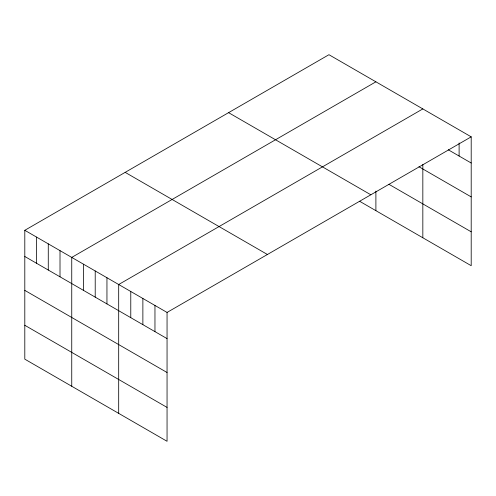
<?xml version="1.0" encoding="UTF-8"?>
<svg xmlns="http://www.w3.org/2000/svg" width="496" height="496" viewBox="0 0 496 496"><rect width="100%" height="100%" fill="white"/><g stroke="black" fill="none" stroke-linecap="round" stroke-linejoin="round"><path stroke-width="0.74" d="M24.8 230.305L167.053 312.437L167.053 441.291L24.8 359.16L24.8 230.305L328.947 54.709L471.2 136.84L471.2 265.695L359.594 201.258M375.894 81.815L71.746 257.412L71.746 386.266M422.834 108.915L118.687 284.512L118.687 413.366M167.053 312.437L471.2 136.84M448.291 149.792L471.2 163.017M418.922 166.718L471.2 196.9M388.932 184.314L471.2 231.812M228.582 112.66L370.834 194.785M125.166 172.36L267.418 254.491M24.8 256.488L167.053 338.613M24.8 290.371L167.053 372.496M24.8 325.277L167.053 407.408M459.11 142.947L459.11 156.035M422.834 164.461L422.834 237.77M375.894 191.09L375.894 210.664M154.963 305.455L154.963 331.632M142.873 298.474L142.873 324.657M130.777 291.493L130.777 317.676M106.95 277.735L106.95 303.918M95.213 270.959L95.213 297.141M83.477 264.188L83.477 290.365M60.01 250.635L60.01 276.811M48.273 243.858L48.273 270.041M36.537 237.082L36.537 263.264"/></g></svg>
